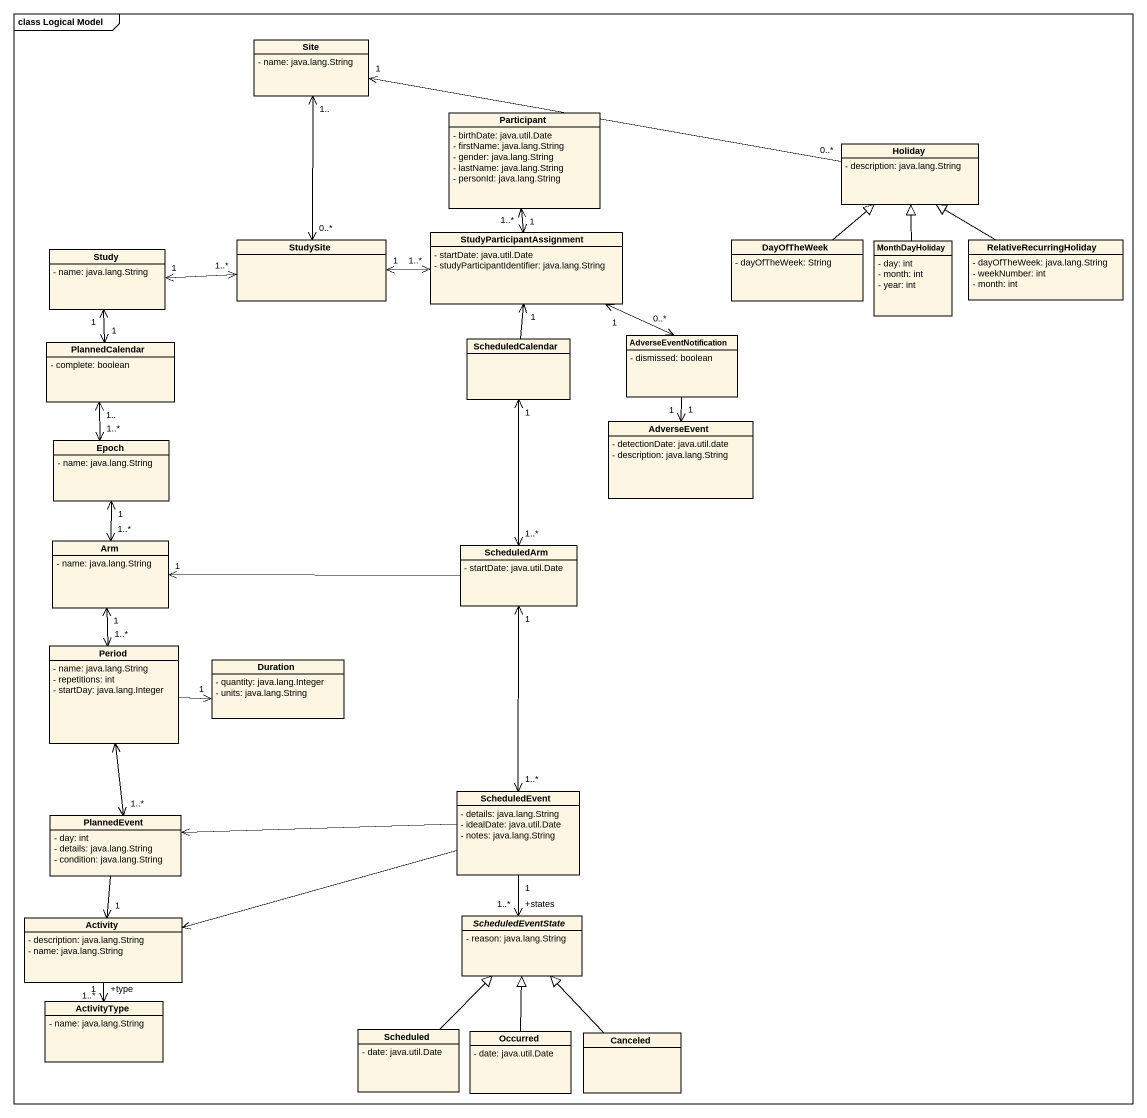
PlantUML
@startuml
mainframe class Logical Model
hide circle
hide empty members
skinparam classAttributeIconSize 0
class Site {
  - name: java.lang.String
}
class "Participant" as Participant_ {
  - birthDate: java.util.Date
  - firstName: java.lang.String
  - gender: java.lang.String
  - lastName: java.lang.String
  - personId: java.lang.String
}
class Holiday {
  - description: java.lang.String
}
class StudyParticipantAssignment {
  - startDate: java.util.Date
  - studyParticipantIdentifier: java.lang.String
}
class Study {
  - name: java.lang.String
}
class StudySite
class DayOfTheWeek {
  - dayOfTheWeek: String
}
class MonthDayHoliday {
  - day: int
  - month: int
  - year: int
}
class RelativeRecurringHoliday {
  - dayOfTheWeek: java.lang.String
  - weekNumber: int
  - month: int
}
class PlannedCalendar {
  - complete: boolean
}
class ScheduledCalendar
class AdverseEventNotification {
  - dismissed: boolean
}
class AdverseEvent {
  - detectionDate: java.util.date
  - description: java.lang.String
}
class Epoch {
  - name: java.lang.String
}
class Arm {
  - name: java.lang.String
}
class ScheduledArm {
  - startDate: java.util.Date
}
class Period {
  - name: java.lang.String
  - repetitions: int
  - startDay: java.lang.Integer
}
class Duration {
  - quantity: java.lang.Integer
  - units: java.lang.String
}
class ScheduledEvent {
  - details: java.lang.String
  - idealDate: java.util.Date
  - notes: java.lang.String
}
class PlannedEvent {
  - day: int
  - details: java.lang.String
  - condition: java.lang.String
}
class Activity {
  - description: java.lang.String
  - name: java.lang.String
}
abstract class ScheduledEventState {
  - reason: java.lang.String
}
class ActivityType {
  - name: java.lang.String
}
class Scheduled {
  - date: java.util.Date
}
class Occurred {
  - date: java.util.Date
}
class Canceled
Site "1.." <--> "0..*" StudySite
Participant_ "1" <--> "1..*" StudyParticipantAssignment
Holiday "0..*" -left-> "1" Site
Study "1" <-right-> "1..*" StudySite
StudySite "1" <-right-> "1..*" StudyParticipantAssignment
DayOfTheWeek -up-|> Holiday
MonthDayHoliday -up-|> Holiday
RelativeRecurringHoliday -up-|> Holiday
PlannedCalendar "1" <-up-> "1" Study
PlannedCalendar "1.." <--> "1..*" Epoch
ScheduledCalendar -up-> "1" StudyParticipantAssignment
AdverseEventNotification "0..*" <-up-> "1" StudyParticipantAssignment
AdverseEvent "1" <-up- "1" AdverseEventNotification
Epoch "1" <--> "1..*" Arm
Arm "1" <--> "1..*" Period
ScheduledArm "1..*" <-up-> "1" ScheduledCalendar
ScheduledArm -left-> "1" Arm
Period -right-> "1" Duration
Period <--> "1..*" PlannedEvent
ScheduledEvent "1..*" <-up-> "1" ScheduledArm
ScheduledEvent -left-> Activity
ScheduledEvent "1" --> "+states\n1..*" ScheduledEventState
PlannedEvent <-right- ScheduledEvent
PlannedEvent --> "1" Activity
ActivityType "+type\n1" <-up- "1..*" Activity
Scheduled -up-|> ScheduledEventState
Occurred -up-|> ScheduledEventState
Canceled -up-|> ScheduledEventState
@enduml
